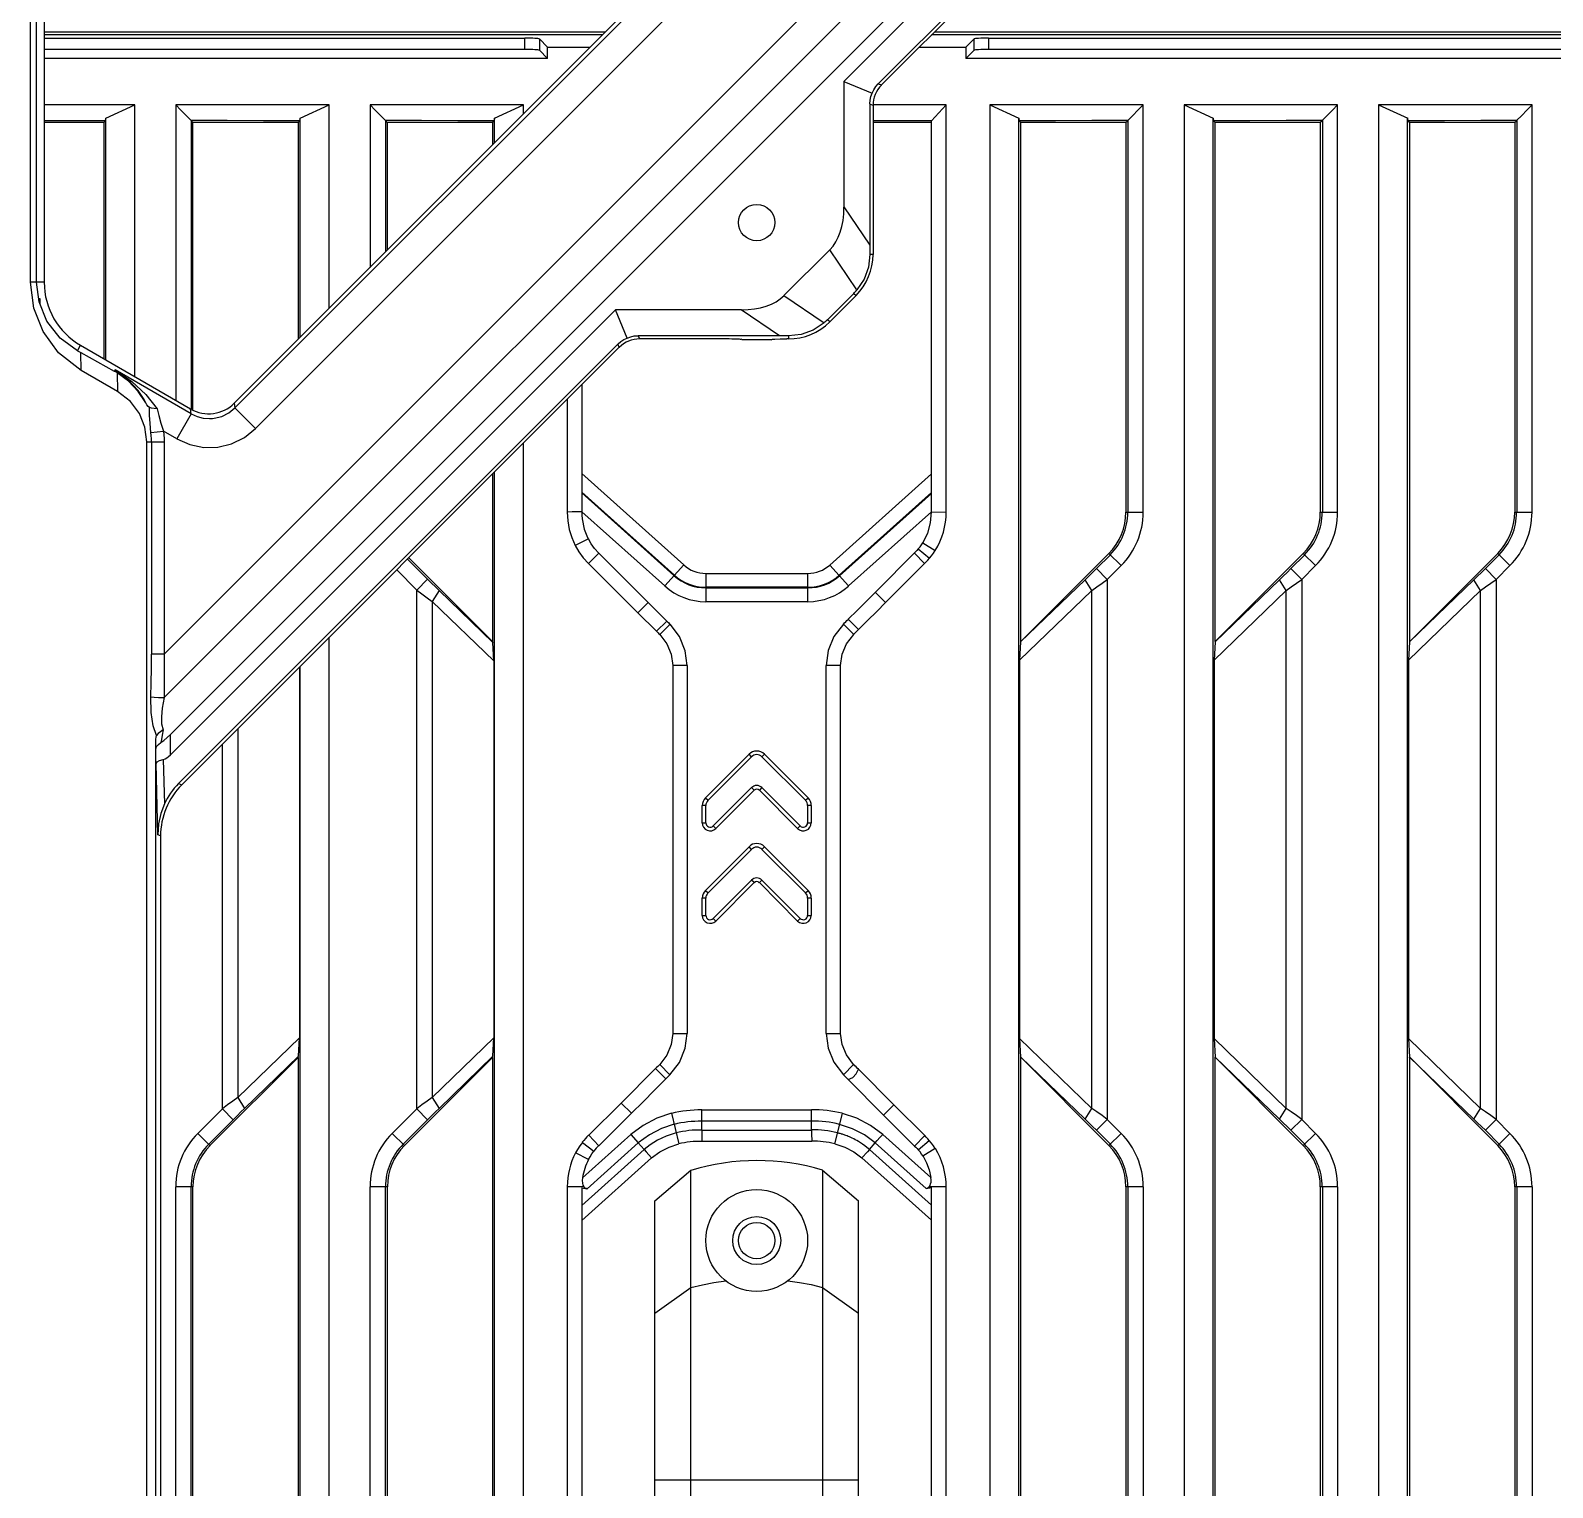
# Model space of a CAD drawing. Header units: millimetres. Extents: x -3132 to 28633, y 682 to 5849.
# Drawn here: x 23386 to 23490.6, y 2235.7 to 2335.9 of the extents above; entities that cross this region are included whole.
import ezdxf

# ---------------------------------------------------------------- set-up
doc = ezdxf.new("R2010")
doc.units = ezdxf.units.MM

# ---------------------------------------------------------------- blocks, each defined once
blk = doc.blocks.new('rtjg')
at = {"linetype": 'Continuous'}
for p, q in [((18564.44, 1996.7), (18564.44, 2097.88)), ((18564.87, 1996.7), (18564.87, 2097.88)), ((18565.39, 2097.88), (18565.39, 1996.7)), ((18620.39, 2010.52), (18705.46, 2095.59)), ((18622.74, 2010.34), (18703.24, 2090.84)), ((18703.99, 2091.29), (18622.97, 2010.27)), ((18691.03, 2082.57), (18574.07, 1965.61)), ((18579.92, 1986.65), (18662.73, 2069.46)), ((18662.73, 2060.23), (18573.63, 1971.13)), ((18573.64, 1968.15), (18663.49, 2057.99)), ((18607.96, 2017.51), (18578.51, 1988.06)), ((18578.46, 1988.39), (18605.81, 2015.73)), ((18603.98, 2013.91), (18565.39, 2013.91)), ((18603.78, 2013.71), (18565.39, 2013.71)), ((18565.39, 2013.49), (18598.44, 2013.49)), ((18598.44, 2012.71), (18598.44, 2013.49)), ((18600.01, 2012.87), (18599.44, 2013.44)), ((18599.44, 2013.44), (18599.44, 2012.66)), ((18717.89, 2013.71), (18626.41, 2013.71)), ((18717.89, 2013.91), (18626.61, 2013.91)), ((18628.77, 2012.87), (18629.34, 2013.44)), ((18629.34, 2012.66), (18629.34, 2013.44)), ((18630.34, 2013.49), (18708.12, 2013.49)), ((18630.34, 2013.49), (18630.34, 2012.71)), ((18598.44, 2012.71), (18565.39, 2012.71)), ((18600.01, 2012.09), (18565.39, 2012.09)), ((18600.01, 2012.09), (18599.44, 2012.66)), ((18600.01, 2012.87), (18602.94, 2012.87)), ((18600.01, 2012.09), (18600.01, 2012.87)), ((18625.57, 2012.87), (18628.77, 2012.87)), ((18628.77, 2012.87), (18628.77, 2012.09)), ((18628.77, 2012.09), (18629.34, 2012.66)), ((18709.69, 2012.09), (18628.77, 2012.09)), ((18708.12, 2012.71), (18630.34, 2012.71)), ((18620.39, 2010.52), (18622.33, 2009.71)), ((18620.39, 2010.52), (18620.39, 2001.88)), ((18622.75, 2010.36), (18622.97, 2010.27)), ((18571.62, 2008.9), (18565.39, 2008.9)), ((18569.62, 2007.99), (18571.62, 2008.9)), ((18571.62, 1990.21), (18571.62, 2008.9)), ((18584.99, 2008.9), (18574.44, 2008.9)), ((18574.44, 2008.9), (18574.44, 1988.59)), ((18582.99, 2007.99), (18584.99, 2008.9)), ((18584.99, 1994.91), (18584.99, 2008.9)), ((18598.36, 2008.9), (18587.81, 2008.9)), ((18587.81, 2008.9), (18587.81, 1997.73)), ((18596.36, 2007.99), (18598.36, 2008.9)), ((18598.36, 2008.28), (18598.36, 2008.9)), ((18622.39, 2008.86), (18622.17, 2008.95)), ((18622.17, 2008.95), (18622.17, 1999.25)), ((18627.42, 2008.9), (18622.39, 2008.9)), ((18622.39, 2008.86), (18622.39, 1998.62)), ((18626.42, 2007.81), (18627.42, 2008.9)), ((18627.42, 1980.9), (18627.42, 2008.9)), ((18640.97, 2008.9), (18630.42, 2008.9)), ((18630.42, 2008.9), (18632.42, 2007.99)), ((18630.42, 2008.9), (18630.42, 1785.31)), ((18640.97, 1980.89), (18640.97, 2008.9)), ((18654.34, 2008.9), (18643.79, 2008.9)), ((18643.79, 2008.9), (18645.79, 2007.99)), ((18643.79, 2008.9), (18643.79, 1785.31)), ((18654.34, 1980.89), (18654.34, 2008.9)), ((18667.71, 2008.9), (18657.16, 2008.9)), ((18657.16, 2008.9), (18659.16, 2007.99)), ((18657.16, 2008.9), (18657.16, 1785.31)), ((18667.71, 1980.89), (18667.71, 2008.9)), ((18569.61, 2007.81), (18569.48, 2007.68)), ((18569.61, 2007.81), (18569.63, 2007.99)), ((18569.62, 1991.37), (18569.62, 2007.99)), ((18575.5, 2007.82), (18575.49, 1987.99)), ((18582.98, 2007.81), (18582.85, 2007.68)), ((18582.98, 2007.81), (18583, 2007.99)), ((18582.99, 1992.92), (18582.99, 2007.99)), ((18588.87, 2007.82), (18588.87, 1998.79)), ((18596.35, 2007.81), (18596.22, 2007.68)), ((18596.35, 2007.81), (18596.37, 2007.99)), ((18596.36, 2006.29), (18596.36, 2007.99)), ((18626.42, 2007.81), (18622.39, 2007.81)), ((18626.42, 1980.91), (18626.42, 2007.81)), ((18632.41, 2007.99), (18632.43, 2007.81)), ((18632.41, 1785.31), (18632.41, 2007.99)), ((18632.43, 2007.81), (18632.56, 2007.68)), ((18639.91, 2007.81), (18639.87, 2007.77)), ((18639.92, 2007.82), (18639.92, 1980.89)), ((18645.78, 2007.99), (18645.8, 2007.81)), ((18645.78, 1785.31), (18645.78, 2007.99)), ((18645.8, 2007.81), (18645.93, 2007.68)), ((18653.28, 2007.81), (18653.24, 2007.77)), ((18653.29, 2007.82), (18653.29, 1980.89)), ((18659.15, 2007.99), (18659.17, 2007.81)), ((18659.15, 1785.31), (18659.15, 2007.99)), ((18659.17, 2007.81), (18659.3, 2007.68)), ((18666.65, 2007.81), (18666.61, 2007.77)), ((18666.66, 2007.82), (18666.66, 1980.89)), ((18569.48, 2007.68), (18565.39, 2007.68)), ((18569.48, 2007.68), (18569.48, 1991.45)), ((18582.85, 2007.68), (18575.62, 2007.68)), ((18575.62, 1987.92), (18575.62, 2007.68)), ((18582.85, 2007.68), (18582.85, 1992.78)), ((18596.22, 2007.68), (18588.99, 2007.68)), ((18588.99, 1998.92), (18588.99, 2007.68)), ((18596.22, 2007.68), (18596.22, 2006.15)), ((18626.42, 2007.68), (18622.39, 2007.68)), ((18639.78, 2007.68), (18632.56, 2007.68)), ((18632.56, 1972.01), (18632.56, 2007.68)), ((18639.87, 2007.77), (18639.78, 2007.68)), ((18639.78, 2007.68), (18639.78, 1980.89)), ((18653.15, 2007.68), (18645.93, 2007.68)), ((18645.93, 1972.01), (18645.93, 2007.68)), ((18653.24, 2007.77), (18653.15, 2007.68)), ((18653.15, 2007.68), (18653.15, 1980.89)), ((18666.52, 2007.68), (18659.3, 2007.68)), ((18659.3, 1972.01), (18659.3, 2007.68)), ((18666.61, 2007.77), (18666.52, 2007.68)), ((18666.52, 2007.68), (18666.52, 1980.89)), ((18620.39, 2001.88), (18622.17, 1999.25)), ((18616.26, 1995.79), (18619.41, 1998.93)), ((18621.28, 1996.18), (18619.41, 1998.93)), ((18622.39, 1998.62), (18622.17, 1998.62)), ((18565.39, 1996.7), (18564.44, 1996.7)), ((18564.67, 1994.93), (18564.44, 1996.7)), ((18565.04, 1995.37), (18564.87, 1996.7)), ((18565.12, 1995.57), (18565.02, 1995.57)), ((18565.58, 1994.04), (18565.04, 1995.37)), ((18565.12, 1995.17), (18565.12, 1995.57)), ((18616.26, 1995.79), (18619.02, 1993.92)), ((18621.07, 1995.94), (18619.26, 1994.13)), ((18621.22, 1995.79), (18619.41, 1993.98)), ((18621.07, 1995.94), (18621.22, 1995.79)), ((18574.07, 1964.2), (18604.68, 1994.81)), ((18613.32, 1994.81), (18604.68, 1994.81)), ((18605.49, 1992.87), (18604.68, 1994.81)), ((18615.95, 1993.03), (18613.32, 1994.81)), ((18619.41, 1993.98), (18619.26, 1994.13)), ((18567.67, 1991.99), (18567.89, 1992.37)), ((18567.89, 1992.37), (18575.46, 1987.99)), ((18574.63, 1962.23), (18604.86, 1992.46)), ((18604.93, 1992.23), (18574.85, 1962.14)), ((18604.93, 1992.23), (18604.84, 1992.44)), ((18615.95, 1993.03), (18606.24, 1993.03)), ((18606.24, 1993.03), (18606.33, 1992.81)), ((18612.31, 1992.81), (18606.33, 1992.81)), ((18613.4, 1992.74), (18613.31, 1992.78)), ((18615.38, 1992.74), (18613.4, 1992.74)), ((18615.38, 1992.74), (18615.47, 1992.78)), ((18616.58, 1992.81), (18616.46, 1992.81)), ((18616.58, 1993.03), (18616.58, 1992.81)), ((18567.67, 1991.99), (18567.9, 1991.87)), ((18567.9, 1991.87), (18570.2, 1990.6)), ((18567.94, 1990.63), (18567.9, 1991.87)), ((18570.44, 1989.19), (18567.94, 1990.63)), ((18570.26, 1990.69), (18570.2, 1990.6)), ((18575.5, 1987.66), (18570.26, 1990.69)), ((18570.59, 1990.47), (18570.26, 1990.69)), ((18570.26, 1990.69), (18571.41, 1989.89)), ((18571.18, 1989.9), (18570.4, 1990.48)), ((18570.4, 1990.48), (18570.44, 1989.19)), ((18571.32, 1988.5), (18570.44, 1989.19)), ((18571.84, 1989.2), (18571.18, 1989.9)), ((18571.41, 1989.89), (18572.38, 1988.99)), ((18572.37, 1988.42), (18571.84, 1989.2)), ((18572.38, 1988.99), (18573.15, 1988.01)), ((18602.36, 1989.66), (18602.36, 1980.92)), ((18572.37, 1988.42), (18572.21, 1988.7)), ((18575.5, 1987.66), (18575.46, 1987.99)), ((18578.46, 1988.39), (18578.51, 1988.06)), ((18579.92, 1986.65), (18578.51, 1988.06)), ((18601.36, 1988.66), (18601.36, 1980.89)), ((18575.5, 1987.66), (18574.51, 1985.93)), ((18572.73, 1986.37), (18573.6, 1986.46)), ((18574.51, 1985.93), (18573.6, 1986.46)), ((18572.44, 1985.73), (18573.63, 1985.73)), ((18572.44, 1793.38), (18572.44, 1985.73)), ((18572.76, 1985.73), (18572.76, 1971.13)), ((18573.63, 1985.73), (18573.63, 1971.13)), ((18598.36, 1785.31), (18598.36, 1985.66)), ((18596.22, 1983.52), (18596.22, 1972.01)), ((18596.36, 1785.31), (18596.36, 1983.66)), ((18609.37, 1977.27), (18602.36, 1983.55)), ((18626.42, 1983.53), (18619.42, 1977.26)), ((18608.73, 1976.56), (18602.36, 1982.28)), ((18602.36, 1982.22), (18608.7, 1976.53)), ((18626.42, 1982.25), (18620.05, 1976.56)), ((18620.08, 1976.52), (18626.42, 1982.19)), ((18602.36, 1980.92), (18608.07, 1975.82)), ((18620.71, 1975.82), (18626.42, 1980.91)), ((18626.42, 1980.91), (18627.42, 1980.89)), ((18639.78, 1980.89), (18640.97, 1980.89)), ((18653.15, 1980.89), (18654.34, 1980.89)), ((18666.52, 1980.89), (18667.71, 1980.89)), ((18602.81, 1979.06), (18601.91, 1978.6)), ((18625.82, 1978.79), (18626.66, 1978.25)), ((18590.37, 1977.67), (18591.76, 1976.28)), ((18596.22, 1972.01), (18590.47, 1977.76)), ((18603.53, 1978.08), (18602.83, 1977.37)), ((18606.93, 1974.68), (18603.53, 1978.08)), ((18625.32, 1978.17), (18622.55, 1975.39)), ((18625.23, 1978.08), (18625.93, 1977.37)), ((18625.5, 1978.37), (18626.27, 1977.73)), ((18638.61, 1978.06), (18632.56, 1972.01)), ((18638.71, 1977.97), (18637.76, 1977.02)), ((18639.45, 1977.22), (18638.61, 1978.06)), ((18651.98, 1978.06), (18645.93, 1972.01)), ((18652.08, 1977.97), (18651.13, 1977.02)), ((18652.82, 1977.22), (18651.98, 1978.06)), ((18665.35, 1978.06), (18659.3, 1972.01)), ((18665.45, 1977.97), (18664.5, 1977.02)), ((18666.19, 1977.22), (18665.35, 1978.06)), ((18589.63, 1976.92), (18591.01, 1975.54)), ((18602.83, 1977.37), (18606.22, 1973.97)), ((18608.07, 1975.82), (18609.37, 1977.27)), ((18610.89, 1976.68), (18617.9, 1976.68)), ((18610.89, 1976.68), (18610.89, 1974.74)), ((18617.9, 1974.74), (18617.9, 1976.68)), ((18619.42, 1977.26), (18620.71, 1975.82)), ((18623.25, 1974.68), (18625.93, 1977.37)), ((18637.76, 1977.02), (18638.5, 1976.27)), ((18638.5, 1976.27), (18639.45, 1977.22)), ((18651.13, 1977.02), (18651.87, 1976.27)), ((18651.87, 1976.27), (18652.82, 1977.22)), ((18664.5, 1977.02), (18665.24, 1976.27)), ((18665.24, 1976.27), (18666.19, 1977.22)), ((18591.01, 1975.54), (18591.76, 1976.28)), ((18591.01, 1939.87), (18591.01, 1975.54)), ((18592.54, 1975.51), (18592.08, 1974.76)), ((18596.25, 1971.93), (18592.54, 1975.51)), ((18617.9, 1975.73), (18610.89, 1975.73)), ((18610.89, 1975.69), (18617.9, 1975.69)), ((18622.54, 1975.39), (18623.25, 1974.68)), ((18632.47, 1970.71), (18637.43, 1975.5)), ((18636.97, 1976.25), (18632.54, 1971.97)), ((18637.43, 1975.5), (18636.97, 1976.25)), ((18637.43, 1939.9), (18637.43, 1975.5)), ((18638.5, 1976.27), (18638.5, 1939.13)), ((18645.84, 1970.71), (18650.8, 1975.5)), ((18650.34, 1976.25), (18645.91, 1971.97)), ((18650.8, 1975.5), (18650.34, 1976.25)), ((18650.8, 1939.9), (18650.8, 1975.5)), ((18651.87, 1976.27), (18651.87, 1939.13)), ((18659.21, 1970.71), (18664.17, 1975.5)), ((18663.71, 1976.25), (18659.28, 1971.97)), ((18664.17, 1975.5), (18663.71, 1976.25)), ((18664.17, 1939.9), (18664.17, 1975.5)), ((18665.24, 1976.27), (18665.24, 1939.13)), ((18592.08, 1974.76), (18596.32, 1970.67)), ((18592.08, 1974.76), (18592.08, 1940.64)), ((18606.93, 1974.68), (18606.22, 1973.98)), ((18608.21, 1973.41), (18606.93, 1974.68)), ((18617.9, 1974.74), (18610.89, 1974.74)), ((18606.22, 1973.97), (18607.5, 1972.71)), ((18607.5, 1972.71), (18608.21, 1973.41)), ((18621.39, 1972.82), (18620.68, 1973.53)), ((18584.99, 1785.31), (18584.99, 1972.29)), ((18608.43, 1973.19), (18607.72, 1972.49)), ((18620.35, 1973.2), (18621.06, 1972.49)), ((18573.63, 1971.13), (18572.76, 1971.13)), ((18596.22, 1972.01), (18596.25, 1971.93)), ((18596.32, 1970.67), (18596.25, 1971.93)), ((18632.54, 1971.97), (18632.47, 1970.71)), ((18632.56, 1972), (18632.54, 1971.97)), ((18645.91, 1971.97), (18645.84, 1970.71)), ((18645.93, 1972), (18645.91, 1971.97)), ((18659.28, 1971.97), (18659.21, 1970.71)), ((18659.3, 1972), (18659.28, 1971.97)), ((18582.95, 1970.25), (18582.95, 1944.74)), ((18582.99, 1785.31), (18582.99, 1970.29)), ((18596.32, 1970.67), (18596.32, 1944.74)), ((18609.61, 1970.36), (18608.61, 1970.36)), ((18608.61, 1970.35), (18608.61, 1945.05)), ((18609.61, 1970.36), (18609.61, 1945.05)), ((18620.16, 1970.35), (18619.16, 1970.35)), ((18619.16, 1945.05), (18619.16, 1970.35)), ((18620.16, 1945.05), (18620.16, 1970.35)), ((18632.47, 1970.71), (18632.47, 1944.7)), ((18645.84, 1970.71), (18645.84, 1944.7)), ((18659.21, 1970.71), (18659.21, 1944.7)), ((18578.71, 1966.01), (18578.71, 1940.64)), ((18573.06, 1793.38), (18573.06, 1965.12)), ((18574.07, 1964.2), (18574.07, 1965.61)), ((18577.64, 1939.87), (18577.64, 1964.94)), ((18573.58, 1963.89), (18573.66, 1960.83)), ((18613.86, 1964.25), (18610.86, 1961.25)), ((18611.04, 1961.08), (18614.04, 1964.08)), ((18614.04, 1964.08), (18613.86, 1964.25)), ((18614.92, 1964.25), (18614.74, 1964.08)), ((18614.74, 1964.08), (18617.74, 1961.08)), ((18617.92, 1961.25), (18614.92, 1964.25)), ((18573.2, 1958.71), (18573.08, 1963.61)), ((18574.63, 1962.23), (18574.85, 1962.14)), ((18614.04, 1961.96), (18611.4, 1959.32)), ((18611.58, 1959.14), (18614.21, 1961.78)), ((18614.21, 1961.78), (18614.04, 1961.96)), ((18614.74, 1961.96), (18614.57, 1961.78)), ((18614.57, 1961.78), (18617.2, 1959.14)), ((18617.38, 1959.32), (18614.74, 1961.96)), ((18610.89, 1960.72), (18610.64, 1960.72)), ((18610.64, 1959.53), (18610.64, 1960.72)), ((18610.86, 1961.25), (18611.04, 1961.08)), ((18610.89, 1959.53), (18610.89, 1960.72)), ((18617.74, 1961.08), (18617.92, 1961.25)), ((18618.14, 1960.72), (18617.89, 1960.72)), ((18617.89, 1960.72), (18617.89, 1959.53)), ((18618.14, 1960.72), (18618.14, 1959.53)), ((18573.39, 1958.63), (18573.2, 1958.71)), ((18573.39, 1958.63), (18573.39, 1793.38)), ((18610.64, 1959.53), (18610.89, 1959.53)), ((18611.4, 1959.32), (18611.58, 1959.14)), ((18617.2, 1959.14), (18617.38, 1959.32)), ((18617.89, 1959.53), (18618.14, 1959.53)), ((18613.86, 1957.89), (18610.86, 1954.89)), ((18611.04, 1954.71), (18614.04, 1957.71)), ((18614.04, 1957.71), (18613.86, 1957.89)), ((18614.92, 1957.89), (18614.74, 1957.71)), ((18614.74, 1957.71), (18617.74, 1954.71)), ((18617.92, 1954.89), (18614.92, 1957.89)), ((18614.04, 1955.59), (18611.4, 1952.96)), ((18614.21, 1955.42), (18614.04, 1955.59)), ((18614.74, 1955.59), (18614.57, 1955.42)), ((18617.38, 1952.96), (18614.74, 1955.59)), ((18610.86, 1954.89), (18611.04, 1954.71)), ((18611.58, 1952.78), (18614.21, 1955.42)), ((18614.57, 1955.42), (18617.2, 1952.78)), ((18617.74, 1954.71), (18617.92, 1954.89)), ((18610.89, 1954.36), (18610.64, 1954.36)), ((18610.64, 1953.17), (18610.64, 1954.36)), ((18610.89, 1953.17), (18610.89, 1954.36)), ((18618.14, 1954.36), (18617.89, 1954.36)), ((18617.89, 1954.36), (18617.89, 1953.17)), ((18618.14, 1954.36), (18618.14, 1953.17)), ((18610.64, 1953.17), (18610.89, 1953.17)), ((18611.4, 1952.96), (18611.58, 1952.78)), ((18617.2, 1952.78), (18617.38, 1952.96)), ((18617.89, 1953.17), (18618.14, 1953.17)), ((18608.61, 1945.05), (18609.61, 1945.05)), ((18619.16, 1945.05), (18620.16, 1945.05)), ((18582.95, 1944.74), (18578.71, 1940.64)), ((18582.88, 1943.48), (18582.95, 1944.74)), ((18596.32, 1944.74), (18592.08, 1940.64)), ((18596.25, 1943.48), (18596.32, 1944.74)), ((18637.43, 1939.9), (18632.47, 1944.7)), ((18632.47, 1944.7), (18632.54, 1943.43)), ((18650.8, 1939.9), (18645.84, 1944.7)), ((18645.84, 1944.7), (18645.91, 1943.43)), ((18664.17, 1939.9), (18659.21, 1944.7)), ((18659.21, 1944.7), (18659.28, 1943.43)), ((18576.79, 1937.34), (18582.85, 1943.4)), ((18579.17, 1939.9), (18582.88, 1943.48)), ((18582.85, 1943.4), (18582.88, 1943.48)), ((18582.85, 1943.4), (18582.85, 1834.22)), ((18590.16, 1937.34), (18596.22, 1943.4)), ((18592.54, 1939.9), (18596.25, 1943.48)), ((18596.22, 1943.4), (18596.25, 1943.48)), ((18596.22, 1943.4), (18596.22, 1834.22)), ((18608.42, 1942.21), (18607.72, 1942.91)), ((18620.35, 1942.21), (18621.05, 1942.92)), ((18632.55, 1943.43), (18636.97, 1939.16)), ((18632.56, 1943.41), (18638.61, 1937.34)), ((18632.56, 1834.22), (18632.56, 1943.41)), ((18645.92, 1943.43), (18650.34, 1939.16)), ((18645.93, 1943.41), (18651.98, 1937.34)), ((18645.93, 1834.22), (18645.93, 1943.41)), ((18659.29, 1943.43), (18663.71, 1939.16)), ((18659.3, 1943.41), (18665.35, 1937.34)), ((18659.3, 1834.22), (18659.3, 1943.41)), ((18607.44, 1942.64), (18608.14, 1941.93)), ((18620.68, 1941.88), (18623.12, 1939.43)), ((18623.83, 1940.14), (18621.39, 1942.59)), ((18577.64, 1939.87), (18575.95, 1938.18)), ((18578.39, 1939.12), (18577.64, 1939.87)), ((18578.71, 1940.64), (18579.17, 1939.9)), ((18591.01, 1939.87), (18589.32, 1938.18)), ((18591.76, 1939.12), (18591.01, 1939.87)), ((18592.08, 1940.64), (18592.54, 1939.9)), ((18605.07, 1940.26), (18602.84, 1938.05)), ((18605.78, 1939.56), (18605.07, 1940.26)), ((18610.62, 1939.79), (18618.16, 1939.79)), ((18623.12, 1939.43), (18623.83, 1940.14)), ((18625.95, 1938.03), (18623.83, 1940.14)), ((18636.97, 1939.16), (18637.43, 1939.9)), ((18650.34, 1939.16), (18650.8, 1939.9)), ((18663.71, 1939.16), (18664.17, 1939.9)), ((18576.7, 1937.44), (18578.39, 1939.12)), ((18590.07, 1937.44), (18591.76, 1939.12)), ((18603.54, 1937.33), (18605.78, 1939.56)), ((18608.53, 1939.56), (18609.04, 1937.46)), ((18618.16, 1939.01), (18610.61, 1939.01)), ((18610.61, 1938.41), (18610.61, 1939.01)), ((18618.16, 1938.41), (18618.16, 1939.01)), ((18619.76, 1937.45), (18620.28, 1939.55)), ((18623.12, 1939.43), (18625.24, 1937.31)), ((18638.5, 1939.13), (18637.76, 1938.39)), ((18639.45, 1938.18), (18638.5, 1939.13)), ((18651.87, 1939.13), (18651.13, 1938.39)), ((18652.82, 1938.18), (18651.87, 1939.13)), ((18665.24, 1939.13), (18664.5, 1938.39)), ((18666.19, 1938.18), (18665.24, 1939.13)), ((18575.95, 1938.18), (18576.79, 1937.34)), ((18589.32, 1938.18), (18590.16, 1937.34)), ((18605.73, 1938.1), (18602.41, 1935.12)), ((18603.54, 1937.33), (18602.84, 1938.05)), ((18605.73, 1938.1), (18606.24, 1937.52)), ((18610.61, 1938.41), (18618.16, 1938.41)), ((18618.17, 1937.63), (18610.61, 1937.63)), ((18626.37, 1935.15), (18623.06, 1938.11)), ((18625.24, 1937.31), (18625.95, 1938.03)), ((18625.5, 1937.04), (18626.26, 1937.68)), ((18637.76, 1938.39), (18638.71, 1937.44)), ((18638.61, 1937.34), (18639.45, 1938.18)), ((18651.13, 1938.39), (18652.08, 1937.44)), ((18651.98, 1937.34), (18652.82, 1938.18)), ((18664.5, 1938.39), (18665.45, 1937.44)), ((18665.35, 1937.34), (18666.19, 1938.18)), ((18602.82, 1936.38), (18601.93, 1936.84)), ((18602.36, 1933.23), (18606.64, 1937.07)), ((18602.4, 1937.56), (18603.19, 1936.95)), ((18606.24, 1937.52), (18602.73, 1934.37)), ((18606.64, 1937.07), (18606.24, 1937.52)), ((18606.64, 1937.07), (18606.79, 1936.91)), ((18606.79, 1936.91), (18607.16, 1936.49)), ((18622, 1936.91), (18621.62, 1936.49)), ((18622.14, 1937.08), (18622, 1936.91)), ((18622.14, 1937.08), (18622.54, 1937.52)), ((18622.14, 1937.08), (18626.42, 1933.25)), ((18626.04, 1934.39), (18622.54, 1937.52)), ((18626.67, 1937.14), (18625.82, 1936.61)), ((18602.36, 1932.18), (18607.16, 1936.49)), ((18607.39, 1933.54), (18609.85, 1935.64)), ((18609.85, 1841.98), (18609.85, 1935.64)), ((18618.92, 1935.65), (18621.39, 1933.55)), ((18618.92, 1935.65), (18618.92, 1841.97)), ((18621.62, 1936.49), (18626.42, 1932.2)), ((18575.62, 1934.51), (18574.44, 1934.51)), ((18574.44, 1843.11), (18574.44, 1934.51)), ((18575.49, 1843.11), (18575.49, 1934.51)), ((18575.62, 1843.11), (18575.62, 1934.51)), ((18588.99, 1934.51), (18587.81, 1934.51)), ((18587.81, 1843.11), (18587.81, 1934.51)), ((18588.86, 1843.11), (18588.86, 1934.51)), ((18588.99, 1843.11), (18588.99, 1934.51)), ((18602.5, 1934.51), (18601.36, 1934.51)), ((18601.36, 1934.51), (18601.36, 1843.11)), ((18627.42, 1934.51), (18626.25, 1934.51)), ((18627.42, 1843.11), (18627.42, 1934.5)), ((18640.97, 1934.51), (18639.78, 1934.51)), ((18639.78, 1934.51), (18639.78, 1843.11)), ((18639.92, 1934.51), (18639.92, 1843.11)), ((18640.97, 1934.51), (18640.97, 1843.11)), ((18654.34, 1934.51), (18653.15, 1934.51)), ((18653.15, 1934.51), (18653.15, 1843.11)), ((18653.29, 1934.51), (18653.29, 1843.11)), ((18654.34, 1934.51), (18654.34, 1843.11)), ((18667.71, 1934.51), (18666.52, 1934.51)), ((18666.52, 1934.51), (18666.52, 1843.11)), ((18666.66, 1934.51), (18666.66, 1843.11)), ((18667.71, 1934.51), (18667.71, 1843.11)), ((18602.36, 1934.43), (18602.73, 1934.37)), ((18602.36, 1934.43), (18602.36, 1843.45)), ((18607.39, 1844.07), (18607.39, 1933.54)), ((18621.39, 1844.06), (18621.39, 1933.55)), ((18626.04, 1934.39), (18626.42, 1934.46)), ((18626.42, 1843.43), (18626.42, 1934.46)), ((18607.39, 1925.81), (18609.85, 1927.58)), ((18618.92, 1927.59), (18621.39, 1925.82)), ((18621.39, 1914.34), (18607.39, 1914.34))]:
    blk.add_line(p, q, dxfattribs=at)
for points in [[(18622.33, 2009.71), (18622.44, 2009.94), (18622.58, 2010.16), (18622.74, 2010.34)], [(18575.5, 2007.82), (18575.15, 2008.18), (18574.79, 2008.53), (18574.44, 2008.9)], [(18588.87, 2007.82), (18588.52, 2008.18), (18588.16, 2008.53), (18587.81, 2008.9)], [(18622.17, 2008.98), (18622.19, 2009.23), (18622.24, 2009.47), (18622.33, 2009.71)], [(18640.97, 2008.9), (18640.61, 2008.53), (18640.26, 2008.18), (18639.91, 2007.82)], [(18654.34, 2008.9), (18653.98, 2008.53), (18653.63, 2008.18), (18653.28, 2007.82)], [(18667.71, 2008.9), (18667.35, 2008.53), (18667, 2008.18), (18666.65, 2007.82)], [(18569.61, 2007.81), (18567.1, 2007.81), (18565.39, 2007.81)], [(18575.49, 2007.82), (18575.53, 2007.77), (18575.62, 2007.68)], [(18582.98, 2007.81), (18580.47, 2007.81), (18577.97, 2007.82), (18575.5, 2007.82)], [(18588.86, 2007.82), (18588.9, 2007.77), (18588.99, 2007.68)], [(18596.35, 2007.81), (18593.84, 2007.81), (18591.34, 2007.82), (18588.87, 2007.82)], [(18639.91, 2007.82), (18637.44, 2007.82), (18634.94, 2007.81), (18632.43, 2007.81)], [(18653.28, 2007.82), (18650.81, 2007.82), (18648.31, 2007.81), (18645.8, 2007.81)], [(18666.65, 2007.82), (18664.18, 2007.82), (18661.68, 2007.81), (18659.17, 2007.81)], [(18622.17, 1998.62), (18622.07, 1997.75), (18621.77, 1996.92), (18621.28, 1996.18)], [(18567.94, 1990.63), (18566.38, 1991.86), (18565.31, 1993.32), (18564.67, 1994.93)], [(18567.67, 1991.99), (18566.48, 1992.87), (18565.58, 1994.04)], [(18619.02, 1993.92), (18618.28, 1993.42), (18617.45, 1993.12), (18616.58, 1993.03)], [(18604.86, 1992.46), (18605.05, 1992.62), (18605.26, 1992.76), (18605.49, 1992.87)], [(18605.49, 1992.87), (18605.73, 1992.96), (18605.97, 1993.01), (18606.22, 1993.03)], [(18615.47, 1992.78), (18615.64, 1992.79), (18616, 1992.81), (18616.46, 1992.81)], [(18572.21, 1988.7), (18571.84, 1989.26), (18571.15, 1990.02), (18570.59, 1990.47)], [(18572.44, 1985.73), (18572.31, 1986.73), (18571.94, 1987.67), (18571.32, 1988.5)], [(18572.62, 1988.09), (18572.53, 1988.16), (18572.45, 1988.28), (18572.37, 1988.42)], [(18573.15, 1988.01), (18572.95, 1988.02), (18572.77, 1988.04), (18572.62, 1988.09)], [(18572.73, 1986.37), (18572.67, 1987), (18572.63, 1987.57), (18572.62, 1988.09)], [(18573.15, 1988.01), (18573.27, 1987.54), (18573.42, 1987.02), (18573.6, 1986.46)], [(18577.07, 1987.35), (18577.6, 1987.48), (18578.08, 1987.72), (18578.51, 1988.06)], [(18575.5, 1987.66), (18575.9, 1987.48), (18576.32, 1987.37), (18576.75, 1987.33)], [(18576.75, 1987.33), (18576.86, 1987.33), (18576.97, 1987.34), (18577.07, 1987.35)], [(18572.76, 1985.73), (18572.76, 1985.94), (18572.75, 1986.16), (18572.73, 1986.37)], [(18573.6, 1986.46), (18573.62, 1986.21), (18573.63, 1985.97), (18573.63, 1985.73)], [(18574.51, 1985.93), (18575.4, 1985.54), (18576.36, 1985.35), (18577.33, 1985.37)], [(18577.33, 1985.37), (18578.28, 1985.6), (18579.16, 1986.04), (18579.92, 1986.65)], [(18602.36, 1980.92), (18602.03, 1980.91), (18601.7, 1980.91), (18601.36, 1980.89)], [(18625.82, 1978.79), (18626.15, 1979.46), (18626.35, 1980.17), (18626.42, 1980.91)], [(18601.91, 1978.6), (18602.16, 1978.17), (18602.46, 1977.76), (18602.83, 1977.37)], [(18603.53, 1978.08), (18603.24, 1978.4), (18603, 1978.72), (18602.81, 1979.06)], [(18625.5, 1978.37), (18625.62, 1978.51), (18625.72, 1978.65), (18625.82, 1978.79)], [(18625.5, 1978.37), (18625.41, 1978.27), (18625.32, 1978.17)], [(18625.93, 1977.37), (18626.05, 1977.48), (18626.16, 1977.6), (18626.27, 1977.73)], [(18626.27, 1977.73), (18626.41, 1977.9), (18626.54, 1978.08), (18626.66, 1978.25)], [(18637.76, 1977.02), (18637.49, 1976.75), (18637.23, 1976.49), (18636.97, 1976.25)], [(18651.13, 1977.02), (18650.86, 1976.75), (18650.6, 1976.49), (18650.34, 1976.25)], [(18664.5, 1977.02), (18664.23, 1976.75), (18663.97, 1976.49), (18663.71, 1976.25)], [(18591.01, 1975.54), (18591.37, 1975.27), (18591.73, 1975.01), (18592.08, 1974.76)], [(18592.54, 1975.51), (18592.29, 1975.76), (18592.03, 1976.01), (18591.76, 1976.28)], [(18622.55, 1975.39), (18621.92, 1974.76), (18621.3, 1974.14), (18620.68, 1973.53)], [(18637.43, 1975.5), (18637.78, 1975.75), (18638.14, 1976.01), (18638.5, 1976.27)], [(18650.8, 1975.5), (18651.15, 1975.75), (18651.51, 1976.01), (18651.87, 1976.27)], [(18664.17, 1975.5), (18664.52, 1975.75), (18664.88, 1976.01), (18665.24, 1976.27)], [(18621.39, 1972.82), (18622.01, 1973.44), (18622.64, 1974.06), (18623.25, 1974.68)], [(18607.72, 1972.49), (18608.21, 1971.84), (18608.51, 1971.12), (18608.61, 1970.35)], [(18609.61, 1970.35), (18609.48, 1971.37), (18609.08, 1972.34), (18608.43, 1973.19)], [(18620.35, 1973.2), (18619.7, 1972.34), (18619.3, 1971.38), (18619.16, 1970.35)], [(18620.16, 1970.35), (18620.26, 1971.12), (18620.56, 1971.85), (18621.06, 1972.49)], [(18572.72, 1968.2), (18572.74, 1969.17), (18572.76, 1970.15), (18572.76, 1971.13)], [(18573.63, 1971.13), (18573.64, 1970.15), (18573.65, 1969.15), (18573.64, 1968.15)], [(18572.72, 1968.2), (18572.94, 1968.18), (18573.24, 1968.16), (18573.64, 1968.15)], [(18573.12, 1965.53), (18572.89, 1966.2), (18572.75, 1967.11), (18572.72, 1968.2)], [(18573.64, 1968.15), (18573.5, 1967.41), (18573.45, 1966.82), (18573.46, 1966.33), (18573.56, 1965.92)], [(18573.56, 1965.92), (18573.38, 1965.8), (18573.23, 1965.67), (18573.12, 1965.53)], [(18573.56, 1965.92), (18573.5, 1965.55), (18573.45, 1965.26), (18573.42, 1965.06)], [(18573.06, 1965.12), (18573.06, 1965.28), (18573.08, 1965.42), (18573.12, 1965.53)], [(18573.08, 1964.64), (18573.12, 1964.79), (18573.24, 1964.93), (18573.42, 1965.06)], [(18573.42, 1965.06), (18573.62, 1965.2), (18573.84, 1965.39), (18574.07, 1965.61)], [(18573.08, 1963.61), (18573.15, 1963.72), (18573.32, 1963.82), (18573.58, 1963.89)], [(18573.66, 1960.83), (18573.41, 1960.17), (18573.25, 1959.46), (18573.2, 1958.71)], [(18608.61, 1945.05), (18608.51, 1944.29), (18608.21, 1943.56), (18607.72, 1942.91)], [(18608.42, 1942.21), (18609.08, 1943.06), (18609.48, 1944.03), (18609.61, 1945.05)], [(18619.16, 1945.05), (18619.3, 1944.03), (18619.7, 1943.07), (18620.35, 1942.21)], [(18621.05, 1942.92), (18620.56, 1943.57), (18620.26, 1944.29), (18620.16, 1945.05)], [(18632.55, 1943.4), (18632.55, 1943.41), (18632.55, 1943.42), (18632.55, 1943.43)], [(18645.92, 1943.4), (18645.92, 1943.41), (18645.92, 1943.42), (18645.92, 1943.43)], [(18659.29, 1943.4), (18659.29, 1943.41), (18659.29, 1943.42), (18659.29, 1943.43)], [(18607.44, 1942.64), (18606.63, 1941.83), (18605.84, 1941.04), (18605.07, 1940.26)], [(18605.78, 1939.56), (18606.57, 1940.35), (18607.35, 1941.14), (18608.14, 1941.93)], [(18620.68, 1941.88), (18621, 1942.03), (18621.24, 1942.27), (18621.39, 1942.59)], [(18578.71, 1940.64), (18578.36, 1940.39), (18578, 1940.13), (18577.64, 1939.87)], [(18578.39, 1939.12), (18578.66, 1939.39), (18578.92, 1939.65), (18579.17, 1939.9)], [(18592.08, 1940.64), (18591.73, 1940.39), (18591.37, 1940.13), (18591.01, 1939.87)], [(18591.76, 1939.12), (18592.03, 1939.39), (18592.29, 1939.65), (18592.54, 1939.9)], [(18610.61, 1939.01), (18610.62, 1939.23), (18610.62, 1939.79)], [(18618.16, 1939.01), (18618.16, 1939.23), (18618.16, 1939.79)], [(18638.5, 1939.13), (18638.14, 1939.4), (18637.78, 1939.65), (18637.43, 1939.9)], [(18651.87, 1939.13), (18651.51, 1939.4), (18651.15, 1939.65), (18650.8, 1939.9)], [(18665.24, 1939.13), (18664.88, 1939.4), (18664.52, 1939.65), (18664.17, 1939.9)], [(18608.53, 1939.56), (18607.51, 1939.22), (18606.57, 1938.73), (18605.73, 1938.1)], [(18608.71, 1938.8), (18607.84, 1938.51), (18607.01, 1938.08), (18606.24, 1937.52)], [(18622.54, 1937.52), (18621.8, 1938.07), (18620.97, 1938.5), (18620.09, 1938.79)], [(18623.06, 1938.11), (18622.22, 1938.73), (18621.28, 1939.22), (18620.28, 1939.55)], [(18636.97, 1939.16), (18637.23, 1938.91), (18637.49, 1938.65), (18637.76, 1938.39)], [(18650.34, 1939.16), (18650.6, 1938.91), (18650.86, 1938.65), (18651.13, 1938.39)], [(18663.71, 1939.16), (18663.97, 1938.91), (18664.23, 1938.65), (18664.5, 1938.39)], [(18608.85, 1938.22), (18608.16, 1937.99), (18607.57, 1937.71), (18607.07, 1937.4), (18606.64, 1937.07)], [(18610.61, 1938.41), (18610.61, 1938.2), (18610.61, 1937.63)], [(18618.16, 1938.41), (18618.16, 1938.2), (18618.17, 1937.63)], [(18622.14, 1937.08), (18621.97, 1937.21), (18621.82, 1937.33), (18621.67, 1937.44), (18621.53, 1937.53), (18621.4, 1937.61), (18621.28, 1937.68), (18621.17, 1937.74), (18621.06, 1937.8), (18620.96, 1937.85), (18620.86, 1937.89), (18620.77, 1937.93), (18620.69, 1937.97), (18620.61, 1938), (18620.53, 1938.03), (18620.46, 1938.06), (18620.4, 1938.08), (18620.34, 1938.1), (18620.28, 1938.12), (18620.23, 1938.13), (18620.19, 1938.15), (18620.14, 1938.16), (18620.1, 1938.17), (18620.06, 1938.18), (18620.02, 1938.19), (18619.98, 1938.2), (18619.95, 1938.21)], [(18622.54, 1937.52), (18622.68, 1937.69), (18622.86, 1937.89), (18623.06, 1938.11)], [(18626.26, 1937.68), (18626.16, 1937.8), (18626.05, 1937.92), (18625.95, 1938.03)], [(18626.67, 1937.14), (18626.55, 1937.32), (18626.41, 1937.5), (18626.26, 1937.68)], [(18602.4, 1937.56), (18602.22, 1937.32), (18602.07, 1937.08), (18601.93, 1936.84)], [(18602.82, 1936.38), (18602.93, 1936.57), (18603.05, 1936.76), (18603.19, 1936.95)], [(18607.16, 1936.49), (18607.73, 1936.9), (18608.36, 1937.23), (18609.04, 1937.46)], [(18619.76, 1937.45), (18620.44, 1937.23), (18621.06, 1936.9), (18621.62, 1936.49)], [(18625.24, 1937.31), (18625.33, 1937.23), (18625.42, 1937.13), (18625.5, 1937.04)], [(18625.83, 1936.6), (18625.72, 1936.75), (18625.62, 1936.9), (18625.5, 1937.04)], [(18625.83, 1936.6), (18626.07, 1936.15), (18626.25, 1935.66), (18626.37, 1935.15)], [(18602.41, 1935.12), (18602.39, 1934.93), (18602.4, 1934.76), (18602.44, 1934.62), (18602.5, 1934.51)], [(18602.5, 1934.51), (18602.57, 1934.44), (18602.65, 1934.4), (18602.73, 1934.37)], [(18626.04, 1934.39), (18626.12, 1934.41), (18626.19, 1934.46), (18626.25, 1934.51)], [(18626.25, 1934.51), (18626.31, 1934.6), (18626.35, 1934.7)], [(18626.35, 1934.7), (18626.38, 1934.83), (18626.38, 1934.98), (18626.37, 1935.15)], [(18609.85, 1927.58), (18610.65, 1927.77), (18611.45, 1927.92), (18612.26, 1928.03)], [(18616.52, 1928.03), (18617.33, 1927.92), (18618.13, 1927.78), (18618.92, 1927.59)]]:
    blk.add_lwpolyline(points, dxfattribs=at)
for centre, radius in [((18614.39, 2000.81), 1.25), ((18614.39, 1930.81), 3.5), ((18614.39, 1930.81), 1.65), ((18614.39, 1930.81), 1.25)]:
    blk.add_circle(centre, radius, dxfattribs=at)
for centre, radius, start, end in [((18618.39, 1998.62), 4, 315, 0), ((18570.39, 1996.7), 5, 180, 240), ((18616.58, 1996.81), 4, 270, 315), ((18606.36, 1980.89), 5, 180, 207.2508), ((18606.36, 1980.89), 4, 179.5531, 207.3462), ((18622.42, 1980.89), 5, 328.1199, 0.0467), ((18635.78, 1980.89), 4, 314.9993, 360), ((18635.78, 1980.89), 4.13, 315, 0), ((18635.78, 1980.89), 5.19, 315, 360), ((18649.15, 1980.89), 4, 314.9993, 360), ((18649.15, 1980.89), 4.13, 315, 0), ((18649.15, 1980.89), 5.19, 315, 360), ((18662.52, 1980.89), 4, 314.9993, 360), ((18662.52, 1980.89), 4.13, 315, 0), ((18662.52, 1980.89), 5.19, 315, 360), ((18610.89, 1978.96), 3.27, 228.1003, 270), ((18610.89, 1978.96), 3.23, 228.1003, 270), ((18610.89, 1978.96), 2.28, 228.1003, 270), ((18617.9, 1978.96), 2.28, 270, 311.8129), ((18617.9, 1978.96), 3.23, 270, 311.8129), ((18617.9, 1978.96), 3.27, 270, 311.8129), ((18610.89, 1978.96), 4.22, 228.1003, 270), ((18617.9, 1978.96), 4.22, 270, 311.8129), ((18663.69, 2029.2), 78.68, 225.1588, 225.388), ((18564.87, 2029.33), 78.92, 314.6652, 314.9997), ((18663.69, 2029.2), 79.68, 225.1588, 225.382), ((18564.87, 2029.33), 79.92, 314.6701, 314.9997), ((18614.39, 1963.72), 0.75, 45, 135), ((18614.39, 1963.72), 0.5, 45.0001, 135), ((18614.39, 1961.6), 0.5, 45, 135), ((18614.39, 1961.6), 0.25, 45, 135), ((18611.39, 1960.72), 0.75, 135, 179.9999), ((18611.39, 1960.72), 0.5, 135, 180), ((18617.39, 1960.72), 0.5, 0, 45), ((18617.39, 1960.72), 0.75, 0, 45), ((18611.19, 1959.53), 0.55, 180, 315), ((18611.19, 1959.53), 0.3, 180, 315), ((18617.59, 1959.53), 0.55, 225.0001, 0), ((18617.59, 1959.53), 0.3, 225.0001, 0), ((18614.39, 1957.36), 0.75, 45, 135), ((18614.39, 1957.36), 0.5, 45, 135), ((18614.39, 1955.24), 0.5, 45, 135), ((18614.39, 1955.24), 0.25, 45, 135), ((18611.39, 1954.36), 0.75, 135, 179.9999), ((18611.39, 1954.36), 0.5, 135, 180), ((18617.39, 1954.36), 0.5, 0, 45), ((18617.39, 1954.36), 0.75, 0, 45), ((18611.19, 1953.17), 0.55, 180, 315), ((18611.19, 1953.17), 0.3, 180, 315), ((18617.59, 1953.17), 0.55, 225.0001, 0), ((18617.59, 1953.17), 0.3, 225.0001, 0), ((18663.73, 1886.19), 79.72, 134.6361, 134.9204), ((18564.9, 1886.08), 79.9, 45.0071, 45.344), ((18663.73, 1886.19), 78.72, 134.6312, 134.9204), ((18564.9, 1886.08), 78.9, 45.0075, 45.3499), ((18610.5, 1931.47), 8.32, 89.2033, 103.7548), ((18618.28, 1931.47), 8.33, 76.1272, 90.8609), ((18610.5, 1931.47), 7.54, 89.165, 103.7546), ((18618.28, 1931.47), 7.55, 76.1267, 90.8992), ((18579.62, 1934.51), 5.19, 135, 180), ((18592.99, 1934.51), 5.19, 135, 180), ((18606.27, 1934.52), 4.93, 134.2072, 141.8099), ((18610.5, 1931.47), 6.94, 89.0858, 103.7546), ((18610.5, 1931.47), 6.16, 89.0345, 103.7551), ((18618.28, 1931.47), 6.95, 76.1267, 90.9897), ((18618.28, 1931.47), 6.17, 76.1259, 91.0419), ((18635.78, 1934.51), 5.19, 0, 45), ((18649.15, 1934.51), 5.19, 0, 45), ((18662.52, 1934.51), 5.19, 0, 45), ((18579.62, 1934.51), 4.13, 135, 180), ((18579.62, 1934.51), 4, 135, 180), ((18592.99, 1934.51), 4.13, 135, 180), ((18592.99, 1934.51), 4, 135, 180), ((18606.36, 1934.51), 5, 152.2931, 180), ((18606.27, 1934.52), 3.93, 134.1844, 141.8102), ((18622.42, 1934.51), 5, 359.8876, 31.6532), ((18635.78, 1934.51), 4, 0, 45.0007), ((18635.78, 1934.51), 4.13, 0, 45), ((18649.15, 1934.51), 4, 0, 45.0007), ((18649.15, 1934.51), 4.13, 0, 45), ((18662.52, 1934.51), 4, 0, 45.0007), ((18662.52, 1934.51), 4.13, 0, 45), ((18606.36, 1934.51), 4, 152.2143, 171.2372)]:
    blk.add_arc(centre, radius, start, end, dxfattribs=at)
for centre, major_axis, ratio, start_param, end_param in [((18598.44, 2013.44), (1, 0), 0.052408, 0.05236, 1.570796), ((18630.34, 2013.44), (1, 0), 0.052408, 1.570796, 3.089233), ((18598.44, 2012.66), (1, 0), 0.052408, 0.05236, 1.570796), ((18630.34, 2012.66), (1, 0), 0.052408, 1.570796, 3.089233), ((18624.38, 2008.86), (-1.84, 0.76), 0.999286, -0.392447, 0.392447), ((18613.32, 2007.09), (-5.73, 8.46), 0.489394, -3.047963, -2.516389), ((18622.43, 1993.65), (-0.16, 9.14), 0.022141, 0.911713, 0.996256), ((18608.11, 2001.88), (8.46, -5.73), 0.489394, -0.625204, -0.093629), ((18618.44, 1998.56), (-2.62, 2.62), 0.999801, -3.141593, -3.055091), ((18616.63, 1996.76), (-2.62, 2.62), 0.999801, -3.228094, -3.141593), ((18606.34, 1990.82), (-0.76, 1.84), 0.999286, -0.392447, 0.392447), ((18612.31, 1992.77), (0.996, 0), 0.034921, 0.087266, 1.570796), ((18621.54, 1992.77), (9.14, -0.16), 0.022141, 2.145337, 2.22988), ((18567.61, 1985.92), (4.09, 3.45), 0.998479, 0.322218, 0.365395), ((18576.7, 1990.15), (0.33, -2.47), 0.999033, -0.654031, 0.654031), ((18574.07, 1965.61), (0.7, 1.7), 0.414214, -2.873267, -2.356194), ((18578.37, 1958.62), (-4.6, 1.91), 0.999286, -0.392447, 0.392447), ((18578.33, 1958.64), (4.32, -2.84), 0.961624, 2.945622, 3.290804), ((18614.41, 1917.86), (0, -18.45), 0.92139, 2.872896, 3.412762)]:
    blk.add_ellipse(centre, major_axis=major_axis, ratio=ratio, start_param=start_param, end_param=end_param, dxfattribs=at)
blk = doc.blocks.new('*U107')
blk.add_blockref('rtjg', (-18489.39, -2267.31))
blk = doc.blocks.new('*U108')
at = {"color": 0, "linetype": 'ByBlock', "lineweight": -2, "transparency": 16777216}
blk.add_blockref('*U107', (0, 0), dxfattribs=at)

msp = doc.modelspace()

# ---------------------------------------------------------------- block references
msp.add_blockref('*U108', (23310.901, 2589.228))

doc.saveas('drawing.dxf')
